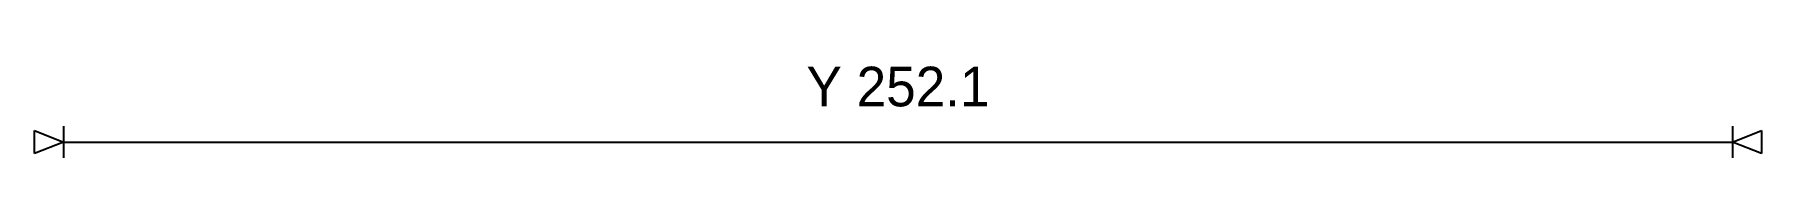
# Model space of a CAD drawing. Extents: x 6 to 588, y 6 to 414.
# Drawn here: x 236.8 to 367.2, y 120.2 to 127.1 of the extents above; entities that cross this region are included whole.
import ezdxf
from ezdxf.enums import TextEntityAlignment as Align

# ---------------------------------------------------------------- set-up
doc = ezdxf.new("R2010")
doc.units = 0
doc.layers.add('DIMS', color=1, linetype='CONTINUOUS')
doc.layers.add('TEXT', color=7, linetype='CONTINUOUS')

msp = doc.modelspace()

# ---------------------------------------------------------------- linework, layer by layer
at = {"layer": 'DIMS'}
for p, q in [((236.8, 120.488), (236.8, 122.248)), ((236.8, 122.248), (239, 121.368)), ((239, 121.368), (236.8, 120.488)), ((239, 122.568), (239, 120.168)), ((239, 121.368), (365.0354, 121.368)), ((365.0354, 122.568), (365.0354, 120.168)), ((365.0354, 121.368), (367.2354, 122.248)), ((367.2354, 120.488), (365.0354, 121.368)), ((367.2354, 122.248), (367.2354, 120.488))]:
    msp.add_line(p, q, dxfattribs=at)

# ---------------------------------------------------------------- texts
at = {"layer": 'TEXT'}
msp.add_text('Y 252.1', height=3, dxfattribs=at).set_placement((302.0177, 124.068), align=Align.CENTER)

doc.saveas('drawing.dxf')
